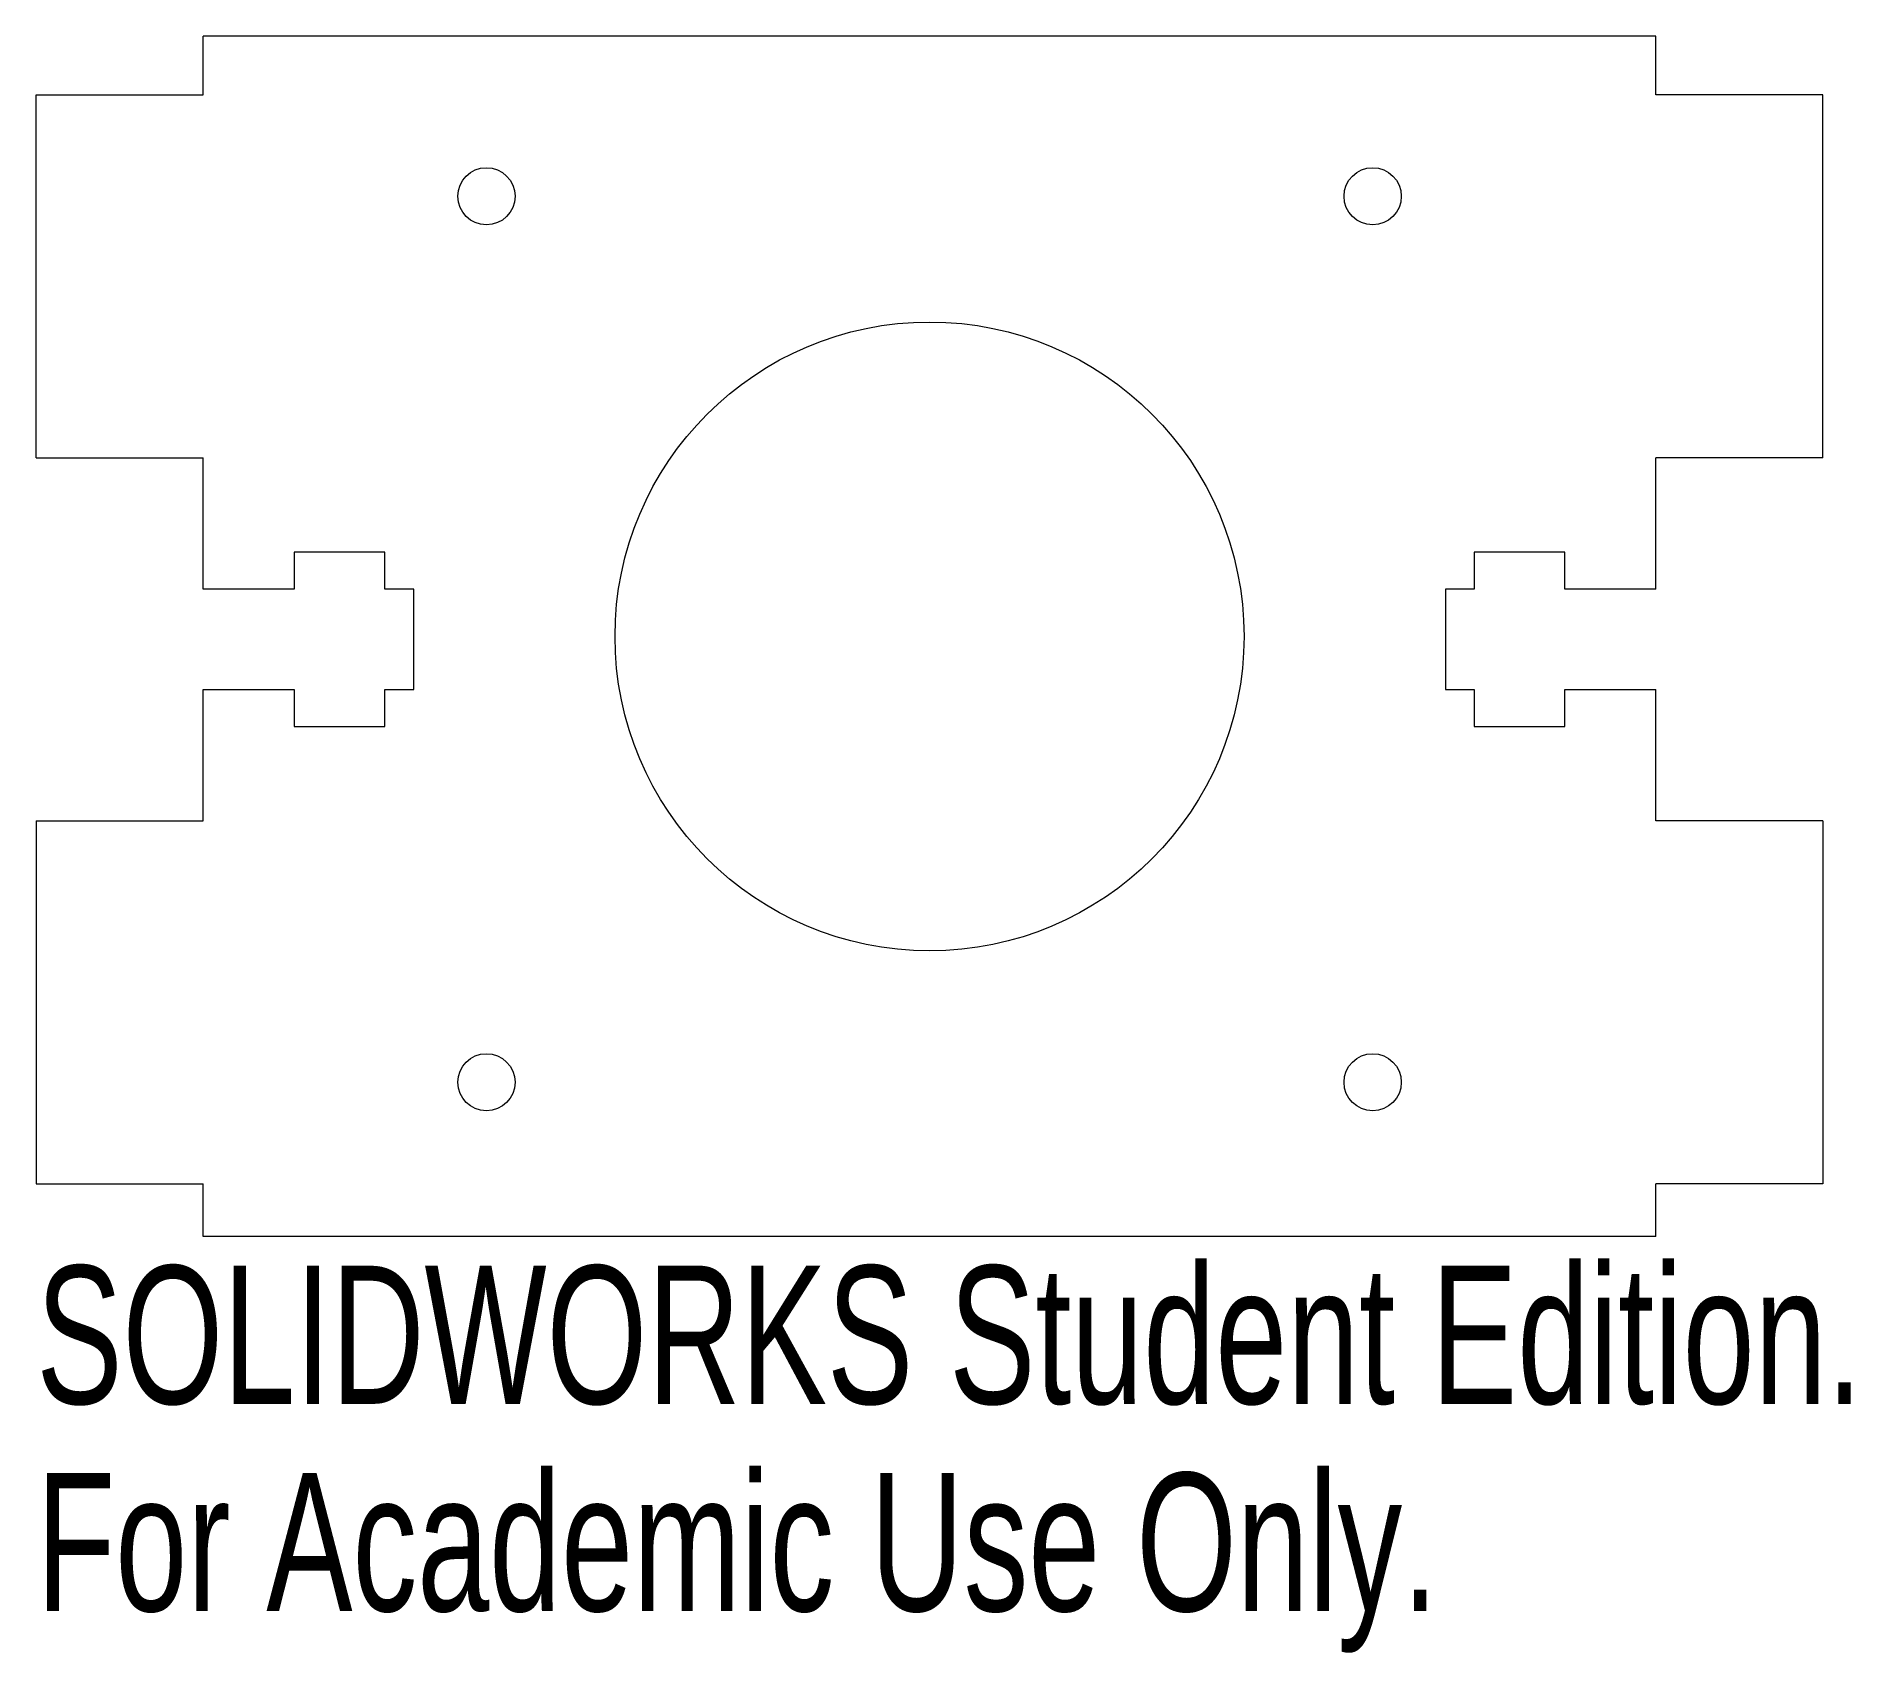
# Model space of a CAD drawing. Header units: inches. Extents: x -1.23 to 1.27, y -1.4 to 0.83.
import ezdxf

# ---------------------------------------------------------------- set-up
doc = ezdxf.new("R2010")
doc.units = ezdxf.units.IN
doc.header["$MEASUREMENT"] = 0
doc.styles.add('SLDTEXTSTYLE0', font='TXT', dxfattribs={"width": 0.7})

msp = doc.modelspace()

# ---------------------------------------------------------------- linework, layer by layer
at = {"color": 7, "linetype": 'Continuous', "lineweight": 15}
for p, q in [((1, 0.8268), (-1, 0.8268)), ((-1, 0.7461), (-1, 0.8268)), ((1, 0.7461), (1, 0.8268)), ((-1.23, 0.7461), (-1, 0.7461)), ((-1.23, 0.2461), (-1.23, 0.7461)), ((1.23, 0.7461), (1, 0.7461)), ((1.23, 0.2461), (1.23, 0.7461)), ((-1.23, 0.2461), (-1, 0.2461)), ((-1, 0.0651), (-1, 0.2461)), ((1, 0.0651), (1, 0.2461)), ((1.23, 0.2461), (1, 0.2461)), ((-0.875, 0.1161), (-0.875, 0.0651)), ((-0.75, 0.1161), (-0.875, 0.1161)), ((-0.75, 0.0651), (-0.75, 0.1161)), ((0.75, 0.1161), (0.75, 0.0651)), ((0.875, 0.1161), (0.75, 0.1161)), ((0.875, 0.0651), (0.875, 0.1161)), ((-0.875, 0.0651), (-1, 0.0651)), ((-0.7103, 0.0651), (-0.75, 0.0651)), ((-0.7103, -0.0729), (-0.7103, 0.0651)), ((0.7103, 0.0651), (0.7103, -0.0729)), ((0.75, 0.0651), (0.7103, 0.0651)), ((1, 0.0651), (0.875, 0.0651)), ((-1, -0.0729), (-0.875, -0.0729)), ((-1, -0.2539), (-1, -0.0729)), ((-0.875, -0.0729), (-0.875, -0.1239)), ((-0.75, -0.0729), (-0.7103, -0.0729)), ((-0.75, -0.1239), (-0.75, -0.0729)), ((0.7103, -0.0729), (0.75, -0.0729)), ((0.75, -0.0729), (0.75, -0.1239)), ((0.875, -0.0729), (1, -0.0729)), ((0.875, -0.1239), (0.875, -0.0729)), ((1, -0.2539), (1, -0.0729)), ((-0.875, -0.1239), (-0.75, -0.1239)), ((0.75, -0.1239), (0.875, -0.1239)), ((-1.23, -0.2539), (-1, -0.2539)), ((-1.23, -0.2539), (-1.23, -0.7539)), ((1.23, -0.2539), (1, -0.2539)), ((1.23, -0.2539), (1.23, -0.7539)), ((-1.23, -0.7539), (-1, -0.7539)), ((-1, -0.8268), (-1, -0.7539)), ((1, -0.8268), (1, -0.7539)), ((1.23, -0.7539), (1, -0.7539)), ((1, -0.8268), (-1, -0.8268))]:
    msp.add_line(p, q, dxfattribs=at)
for centre, radius in [((-0.6102, 0.6063), 0.0394), ((0.6102, 0.6063), 0.0394), ((0, 0), 0.4331), ((-0.6102, -0.6142), 0.0394), ((0.6102, -0.6142), 0.0394)]:
    msp.add_circle(centre, radius, dxfattribs=at)

# ---------------------------------------------------------------- texts
at = {"color": 7, "linetype": 'Continuous', "char_height": 0.1903, "attachment_point": 1, "style": 'SLDTEXTSTYLE0'}
for s, insert in [('SOLIDWORKS Student Edition.', (-1.23, -0.8669)), ('For Academic Use Only.', (-1.23, -1.1524))]:
    msp.add_mtext(s, dxfattribs=dict(at, insert=insert))

doc.saveas('drawing.dxf')
